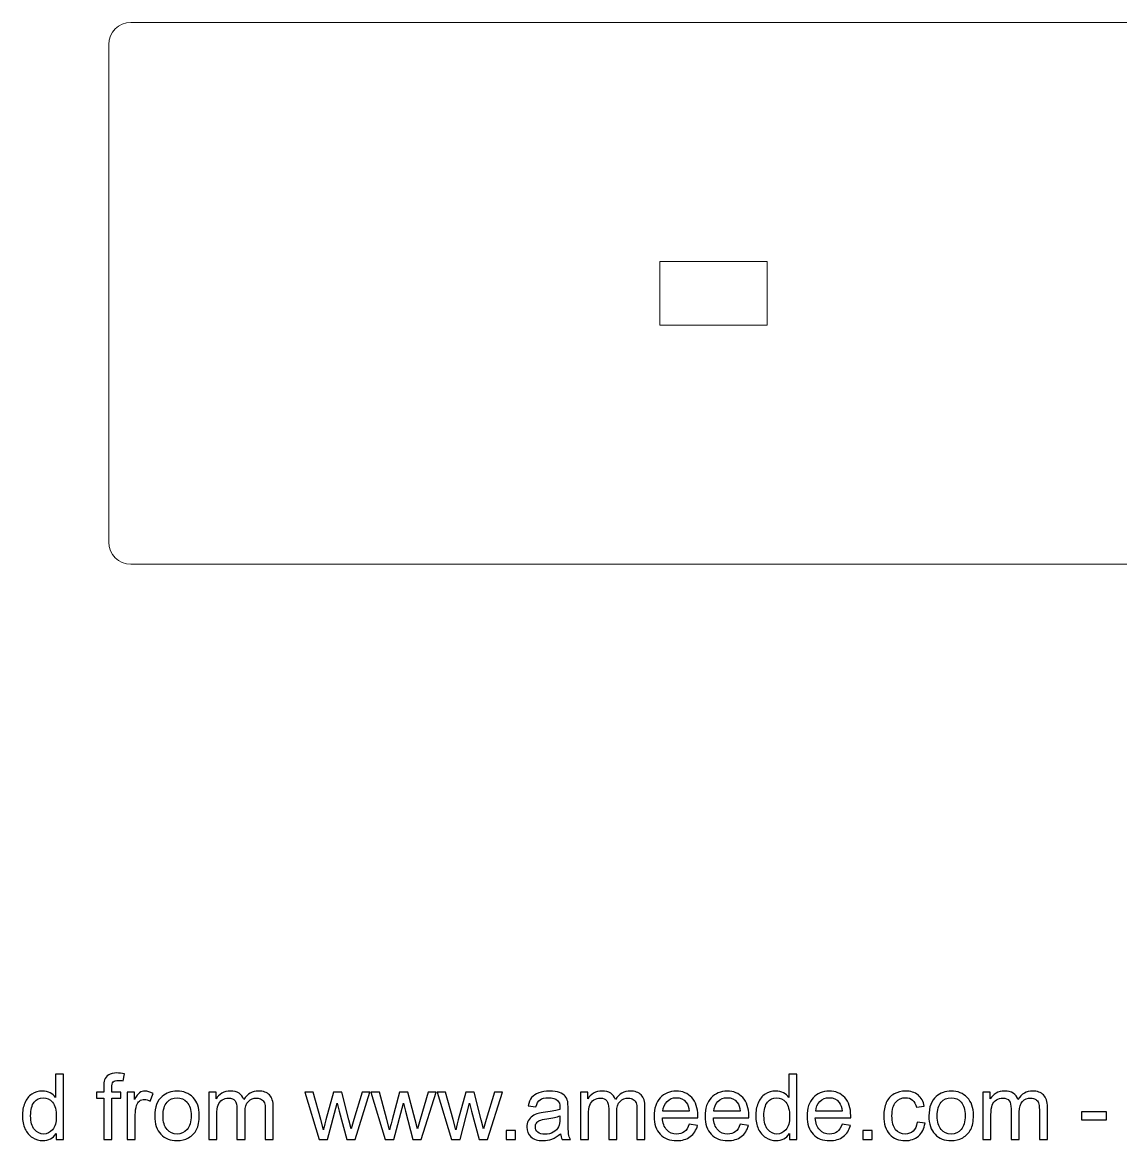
# Model space of a CAD drawing. Header units: millimetres. Extents: x -214 to 203, y -182 to 37.
# Drawn here: x -6.1 to 95.4, y -181.5 to -78.1 of the extents above; entities that cross this region are included whole.
import ezdxf

# ---------------------------------------------------------------- set-up
doc = ezdxf.new("R2010")
doc.units = ezdxf.units.MM
doc.header["$MEASUREMENT"] = 0
doc.layers.add('Layer 1', color=7, linetype='Continuous')

msp = doc.modelspace()

# ---------------------------------------------------------------- linework, layer by layer
at = {"layer": 'Layer 1', "lineweight": 9}
for points, knots in [([(3.974, -78.1451), (3.974, -78.1451), (199.9742, -78.1451), (199.9742, -78.1451), (199.9742, -78.1451), (201.1018, -78.1451), (202.0241, -79.0675), (202.0241, -80.1951), (202.0241, -80.1951), (202.0241, -80.1951), (202.0241, -126.1952), (202.0241, -126.1952), (202.0241, -126.1952), (202.0241, -127.3228), (201.1019, -128.2453), (199.9742, -128.2453), (199.9742, -128.2453), (199.9742, -128.2453), (3.974, -128.2453), (3.974, -128.2453), (3.974, -128.2453), (2.8463, -128.2453), (1.9241, -127.3228), (1.9241, -126.1952), (1.9241, -126.1952), (1.9241, -126.1952), (1.9241, -80.1951), (1.9241, -80.1951), (1.9241, -80.1951), (1.9241, -79.0675), (2.8464, -78.1451), (3.974, -78.1451)], [0, 0, 0, 0, 0.11111111, 0.11111111, 0.11111111, 0.11111111, 0.22222222, 0.22222222, 0.22222222, 0.22222222, 0.33333333, 0.33333333, 0.33333333, 0.33333333, 0.44444444, 0.44444444, 0.44444444, 0.44444444, 0.55555556, 0.55555556, 0.55555556, 0.55555556, 0.66666667, 0.66666667, 0.66666667, 0.66666667, 0.77777778, 0.77777778, 0.77777778, 0.77777778, 1, 1, 1, 1]), ([(52.8461, -100.2452), (52.8461, -100.2452), (52.8461, -106.1452), (52.8461, -106.1452), (52.8461, -106.1452), (52.8461, -106.1452), (62.7461, -106.1452), (62.7461, -106.1452), (62.7461, -106.1452), (62.7461, -106.1452), (62.7461, -100.2452), (62.7461, -100.2452), (62.7461, -100.2452), (62.7461, -100.2452), (52.8461, -100.2452), (52.8461, -100.2452)], [0, 0, 0, 0, 0.2, 0.2, 0.2, 0.2, 0.4, 0.4, 0.4, 0.4, 0.6, 0.6, 0.6, 0.6, 1, 1, 1, 1])]:
    msp.add_open_spline(points, degree=3, knots=knots, dxfattribs=at)
at = {"layer": 'Layer 1', "color": 250}
for points, knots in [([(-2.9381, -181.4374), (-2.9381, -181.4374), (-2.9381, -180.88), (-2.9381, -180.88), (-2.9381, -180.88), (-3.216, -181.3132), (-3.6253, -181.5305), (-4.1657, -181.5305), (-4.1657, -181.5305), (-4.5157, -181.5305), (-4.8374, -181.4346), (-5.1295, -181.2413), (-5.1295, -181.2413), (-5.423, -181.0493), (-5.6502, -180.7798), (-5.8125, -180.4355), (-5.8125, -180.4355), (-5.9734, -180.0898), (-6.0538, -179.6933), (-6.0538, -179.2445), (-6.0538, -179.2445), (-6.0538, -178.8071), (-5.9804, -178.4106), (-5.8351, -178.0535), (-5.8351, -178.0535), (-5.6883, -177.6979), (-5.4696, -177.4242), (-5.1775, -177.2351), (-5.1775, -177.2351), (-4.8868, -177.0446), (-4.5594, -176.95), (-4.1996, -176.95), (-4.1996, -176.95), (-3.9343, -176.95), (-3.6986, -177.0065), (-3.4926, -177.118), (-3.4926, -177.118), (-3.2866, -177.2295), (-3.1187, -177.3762), (-2.9889, -177.5554), (-2.9889, -177.5554), (-2.9889, -177.5554), (-2.9889, -175.3752), (-2.9889, -175.3752), (-2.9889, -175.3752), (-2.9889, -175.3752), (-2.2438, -175.3752), (-2.2438, -175.3752), (-2.2438, -175.3752), (-2.2438, -175.3752), (-2.2438, -181.4374), (-2.2438, -181.4374), (-2.2438, -181.4374), (-2.2438, -181.4374), (-2.9381, -181.4374), (-2.9381, -181.4374)], [0, 0, 0, 0, 0.06666667, 0.06666667, 0.06666667, 0.06666667, 0.13333333, 0.13333333, 0.13333333, 0.13333333, 0.2, 0.2, 0.2, 0.2, 0.26666667, 0.26666667, 0.26666667, 0.26666667, 0.33333333, 0.33333333, 0.33333333, 0.33333333, 0.4, 0.4, 0.4, 0.4, 0.46666667, 0.46666667, 0.46666667, 0.46666667, 0.53333333, 0.53333333, 0.53333333, 0.53333333, 0.6, 0.6, 0.6, 0.6, 0.66666667, 0.66666667, 0.66666667, 0.66666667, 0.73333333, 0.73333333, 0.73333333, 0.73333333, 0.8, 0.8, 0.8, 0.8, 0.86666667, 0.86666667, 0.86666667, 0.86666667, 1, 1, 1, 1]), ([(1.4646, -181.4374), (1.4646, -181.4374), (1.4646, -177.6189), (1.4646, -177.6189), (1.4646, -177.6189), (1.4646, -177.6189), (0.8042, -177.6189), (0.8042, -177.6189), (0.8042, -177.6189), (0.8042, -177.6189), (0.8042, -177.0432), (0.8042, -177.0432), (0.8042, -177.0432), (0.8042, -177.0432), (1.4646, -177.0432), (1.4646, -177.0432), (1.4646, -177.0432), (1.4646, -177.0432), (1.4646, -176.5775), (1.4646, -176.5775), (1.4646, -176.5775), (1.4646, -176.2826), (1.49, -176.0639), (1.5422, -175.9213), (1.5422, -175.9213), (1.6142, -175.7294), (1.7384, -175.5728), (1.919, -175.4529), (1.919, -175.4529), (2.0982, -175.3329), (2.3508, -175.2736), (2.6753, -175.2736), (2.6753, -175.2736), (2.8856, -175.2736), (3.117, -175.299), (3.371, -175.3484), (3.371, -175.3484), (3.371, -175.3484), (3.2595, -176.0004), (3.2595, -176.0004), (3.2595, -176.0004), (3.1043, -175.9736), (2.959, -175.9594), (2.8207, -175.9594), (2.8207, -175.9594), (2.5949, -175.9594), (2.4355, -176.0074), (2.3409, -176.1034), (2.3409, -176.1034), (2.2478, -176.1993), (2.2012, -176.3785), (2.2012, -176.641), (2.2012, -176.641), (2.2012, -176.641), (2.2012, -177.0432), (2.2012, -177.0432), (2.2012, -177.0432), (2.2012, -177.0432), (3.0563, -177.0432), (3.0563, -177.0432), (3.0563, -177.0432), (3.0563, -177.0432), (3.0563, -177.6189), (3.0563, -177.6189), (3.0563, -177.6189), (3.0563, -177.6189), (2.2097, -177.6189), (2.2097, -177.6189), (2.2097, -177.6189), (2.2097, -177.6189), (2.2097, -181.4374), (2.2097, -181.4374), (2.2097, -181.4374), (2.2097, -181.4374), (1.4646, -181.4374), (1.4646, -181.4374)], [0, 0, 0, 0, 0.05, 0.05, 0.05, 0.05, 0.1, 0.1, 0.1, 0.1, 0.15, 0.15, 0.15, 0.15, 0.2, 0.2, 0.2, 0.2, 0.25, 0.25, 0.25, 0.25, 0.3, 0.3, 0.3, 0.3, 0.35, 0.35, 0.35, 0.35, 0.4, 0.4, 0.4, 0.4, 0.45, 0.45, 0.45, 0.45, 0.5, 0.5, 0.5, 0.5, 0.55, 0.55, 0.55, 0.55, 0.6, 0.6, 0.6, 0.6, 0.65, 0.65, 0.65, 0.65, 0.7, 0.7, 0.7, 0.7, 0.75, 0.75, 0.75, 0.75, 0.8, 0.8, 0.8, 0.8, 0.85, 0.85, 0.85, 0.85, 0.9, 0.9, 0.9, 0.9, 1, 1, 1, 1]), ([(64.8167, -181.4374), (64.8167, -181.4374), (64.8167, -180.88), (64.8167, -180.88), (64.8167, -180.88), (64.5388, -181.3132), (64.1295, -181.5305), (63.5891, -181.5305), (63.5891, -181.5305), (63.2391, -181.5305), (62.9174, -181.4346), (62.6253, -181.2413), (62.6253, -181.2413), (62.3318, -181.0493), (62.1046, -180.7798), (61.9423, -180.4355), (61.9423, -180.4355), (61.7814, -180.0898), (61.701, -179.6933), (61.701, -179.2445), (61.701, -179.2445), (61.701, -178.8071), (61.7744, -178.4106), (61.9197, -178.0535), (61.9197, -178.0535), (62.0665, -177.6979), (62.2852, -177.4242), (62.5773, -177.2351), (62.5773, -177.2351), (62.868, -177.0446), (63.1954, -176.95), (63.5552, -176.95), (63.5552, -176.95), (63.8205, -176.95), (64.0562, -177.0065), (64.2622, -177.118), (64.2622, -177.118), (64.4682, -177.2295), (64.6361, -177.3762), (64.7659, -177.5554), (64.7659, -177.5554), (64.7659, -177.5554), (64.7659, -175.3752), (64.7659, -175.3752), (64.7659, -175.3752), (64.7659, -175.3752), (65.511, -175.3752), (65.511, -175.3752), (65.511, -175.3752), (65.511, -175.3752), (65.511, -181.4374), (65.511, -181.4374), (65.511, -181.4374), (65.511, -181.4374), (64.8167, -181.4374), (64.8167, -181.4374)], [0, 0, 0, 0, 0.06666667, 0.06666667, 0.06666667, 0.06666667, 0.13333333, 0.13333333, 0.13333333, 0.13333333, 0.2, 0.2, 0.2, 0.2, 0.26666667, 0.26666667, 0.26666667, 0.26666667, 0.33333333, 0.33333333, 0.33333333, 0.33333333, 0.4, 0.4, 0.4, 0.4, 0.46666667, 0.46666667, 0.46666667, 0.46666667, 0.53333333, 0.53333333, 0.53333333, 0.53333333, 0.6, 0.6, 0.6, 0.6, 0.66666667, 0.66666667, 0.66666667, 0.66666667, 0.73333333, 0.73333333, 0.73333333, 0.73333333, 0.8, 0.8, 0.8, 0.8, 0.86666667, 0.86666667, 0.86666667, 0.86666667, 1, 1, 1, 1]), ([(-5.2918, -179.2459), (-5.2918, -179.8076), (-5.1733, -180.2267), (-4.9348, -180.5047), (-4.9348, -180.5047), (-4.6977, -180.7826), (-4.4169, -180.9209), (-4.0938, -180.9209), (-4.0938, -180.9209), (-3.7678, -180.9209), (-3.4912, -180.7883), (-3.2626, -180.523), (-3.2626, -180.523), (-3.0354, -180.2577), (-2.9211, -179.8527), (-2.9211, -179.308), (-2.9211, -179.308), (-2.9211, -178.7097), (-3.0368, -178.2694), (-3.2697, -177.9886), (-3.2697, -177.9886), (-3.5011, -177.7078), (-3.7875, -177.5681), (-4.1276, -177.5681), (-4.1276, -177.5681), (-4.4592, -177.5681), (-4.7358, -177.7022), (-4.9588, -177.9717), (-4.9588, -177.9717), (-5.1803, -178.2412), (-5.2918, -178.666), (-5.2918, -179.2459)], [0, 0, 0, 0, 0.11111111, 0.11111111, 0.11111111, 0.11111111, 0.22222222, 0.22222222, 0.22222222, 0.22222222, 0.33333333, 0.33333333, 0.33333333, 0.33333333, 0.44444444, 0.44444444, 0.44444444, 0.44444444, 0.55555556, 0.55555556, 0.55555556, 0.55555556, 0.66666667, 0.66666667, 0.66666667, 0.66666667, 0.77777778, 0.77777778, 0.77777778, 0.77777778, 1, 1, 1, 1]), ([(3.6306, -181.4374), (3.6306, -181.4374), (3.6306, -177.0432), (3.6306, -177.0432), (3.6306, -177.0432), (3.6306, -177.0432), (4.2995, -177.0432), (4.2995, -177.0432), (4.2995, -177.0432), (4.2995, -177.0432), (4.2995, -177.7163), (4.2995, -177.7163), (4.2995, -177.7163), (4.4702, -177.4044), (4.6283, -177.1984), (4.7736, -177.0996), (4.7736, -177.0996), (4.919, -176.9994), (5.0784, -176.95), (5.252, -176.95), (5.252, -176.95), (5.5032, -176.95), (5.7586, -177.0291), (6.0182, -177.1857), (6.0182, -177.1857), (6.0182, -177.1857), (5.753, -177.8729), (5.753, -177.8729), (5.753, -177.8729), (5.5723, -177.7713), (5.3917, -177.7205), (5.2111, -177.7205), (5.2111, -177.7205), (5.0488, -177.7205), (4.9035, -177.7699), (4.7751, -177.8673), (4.7751, -177.8673), (4.6466, -177.9646), (4.5549, -178.1001), (4.4999, -178.2737), (4.4999, -178.2737), (4.4166, -178.5376), (4.3757, -178.8268), (4.3757, -179.1415), (4.3757, -179.1415), (4.3757, -179.1415), (4.3757, -181.4374), (4.3757, -181.4374), (4.3757, -181.4374), (4.3757, -181.4374), (3.6306, -181.4374), (3.6306, -181.4374)], [0, 0, 0, 0, 0.07142857, 0.07142857, 0.07142857, 0.07142857, 0.14285714, 0.14285714, 0.14285714, 0.14285714, 0.21428571, 0.21428571, 0.21428571, 0.21428571, 0.28571429, 0.28571429, 0.28571429, 0.28571429, 0.35714286, 0.35714286, 0.35714286, 0.35714286, 0.42857143, 0.42857143, 0.42857143, 0.42857143, 0.5, 0.5, 0.5, 0.5, 0.57142857, 0.57142857, 0.57142857, 0.57142857, 0.64285714, 0.64285714, 0.64285714, 0.64285714, 0.71428571, 0.71428571, 0.71428571, 0.71428571, 0.78571429, 0.78571429, 0.78571429, 0.78571429, 0.85714286, 0.85714286, 0.85714286, 0.85714286, 1, 1, 1, 1]), ([(6.1791, -179.2403), (6.1791, -178.4289), (6.4049, -177.8278), (6.8578, -177.4369), (6.8578, -177.4369), (7.2346, -177.1123), (7.6961, -176.95), (8.2393, -176.95), (8.2393, -176.95), (8.8419, -176.95), (9.3358, -177.1476), (9.7196, -177.5427), (9.7196, -177.5427), (10.102, -177.9364), (10.2939, -178.4825), (10.2939, -179.1782), (10.2939, -179.1782), (10.2939, -179.7426), (10.2093, -180.1857), (10.0399, -180.5089), (10.0399, -180.5089), (9.8706, -180.832), (9.6236, -181.0832), (9.2991, -181.2624), (9.2991, -181.2624), (8.9759, -181.4416), (8.6217, -181.5305), (8.2393, -181.5305), (8.2393, -181.5305), (7.6241, -181.5305), (7.1274, -181.3344), (6.7478, -180.9407), (6.7478, -180.9407), (6.3682, -180.547), (6.1791, -179.9797), (6.1791, -179.2403)], [0, 0, 0, 0, 0.1, 0.1, 0.1, 0.1, 0.2, 0.2, 0.2, 0.2, 0.3, 0.3, 0.3, 0.3, 0.4, 0.4, 0.4, 0.4, 0.5, 0.5, 0.5, 0.5, 0.6, 0.6, 0.6, 0.6, 0.7, 0.7, 0.7, 0.7, 0.8, 0.8, 0.8, 0.8, 1, 1, 1, 1]), ([(6.9411, -179.2417), (6.9411, -179.8033), (7.0639, -180.2238), (7.3094, -180.5018), (7.3094, -180.5018), (7.5564, -180.7812), (7.8654, -180.9209), (8.2393, -180.9209), (8.2393, -180.9209), (8.609, -180.9209), (8.9167, -180.7812), (9.1636, -180.5004), (9.1636, -180.5004), (9.4091, -180.2196), (9.5319, -179.792), (9.5319, -179.2177), (9.5319, -179.2177), (9.5319, -178.6758), (9.4077, -178.2652), (9.1608, -177.9872), (9.1608, -177.9872), (8.9138, -177.7078), (8.6062, -177.5681), (8.2393, -177.5681), (8.2393, -177.5681), (7.8654, -177.5681), (7.5564, -177.7064), (7.3094, -177.9844), (7.3094, -177.9844), (7.0639, -178.2624), (6.9411, -178.6815), (6.9411, -179.2417)], [0, 0, 0, 0, 0.11111111, 0.11111111, 0.11111111, 0.11111111, 0.22222222, 0.22222222, 0.22222222, 0.22222222, 0.33333333, 0.33333333, 0.33333333, 0.33333333, 0.44444444, 0.44444444, 0.44444444, 0.44444444, 0.55555556, 0.55555556, 0.55555556, 0.55555556, 0.66666667, 0.66666667, 0.66666667, 0.66666667, 0.77777778, 0.77777778, 0.77777778, 0.77777778, 1, 1, 1, 1]), ([(11.1674, -181.4374), (11.1674, -181.4374), (11.1674, -177.0432), (11.1674, -177.0432), (11.1674, -177.0432), (11.1674, -177.0432), (11.8363, -177.0432), (11.8363, -177.0432), (11.8363, -177.0432), (11.8363, -177.0432), (11.8363, -177.6641), (11.8363, -177.6641), (11.8363, -177.6641), (11.9731, -177.4496), (12.1566, -177.276), (12.3852, -177.1462), (12.3852, -177.1462), (12.6138, -177.015), (12.8734, -176.95), (13.1655, -176.95), (13.1655, -176.95), (13.4901, -176.95), (13.7568, -177.0178), (13.9642, -177.1518), (13.9642, -177.1518), (14.1717, -177.2873), (14.3184, -177.475), (14.4031, -177.7177), (14.4031, -177.7177), (14.753, -177.2055), (15.206, -176.95), (15.7648, -176.95), (15.7648, -176.95), (16.2023, -176.95), (16.5395, -177.07), (16.7738, -177.3113), (16.7738, -177.3113), (17.0094, -177.5526), (17.128, -177.9237), (17.128, -178.4247), (17.128, -178.4247), (17.128, -178.4247), (17.128, -181.4374), (17.128, -181.4374), (17.128, -181.4374), (17.128, -181.4374), (16.3829, -181.4374), (16.3829, -181.4374), (16.3829, -181.4374), (16.3829, -181.4374), (16.3829, -178.6716), (16.3829, -178.6716), (16.3829, -178.6716), (16.3829, -178.3753), (16.3575, -178.1608), (16.3095, -178.0296), (16.3095, -178.0296), (16.2615, -177.8983), (16.174, -177.7939), (16.0456, -177.7135), (16.0456, -177.7135), (15.9186, -177.633), (15.7691, -177.5935), (15.5983, -177.5935), (15.5983, -177.5935), (15.2879, -177.5935), (15.031, -177.6965), (14.8264, -177.9011), (14.8264, -177.9011), (14.6218, -178.1072), (14.5202, -178.436), (14.5202, -178.8875), (14.5202, -178.8875), (14.5202, -178.8875), (14.5202, -181.4374), (14.5202, -181.4374), (14.5202, -181.4374), (14.5202, -181.4374), (13.7751, -181.4374), (13.7751, -181.4374), (13.7751, -181.4374), (13.7751, -181.4374), (13.7751, -178.5855), (13.7751, -178.5855), (13.7751, -178.5855), (13.7751, -178.2553), (13.7145, -178.007), (13.5931, -177.8419), (13.5931, -177.8419), (13.4718, -177.6768), (13.2728, -177.5935), (12.9976, -177.5935), (12.9976, -177.5935), (12.7888, -177.5935), (12.5955, -177.6486), (12.4177, -177.7586), (12.4177, -177.7586), (12.2399, -177.8687), (12.1114, -178.0296), (12.031, -178.2426), (12.031, -178.2426), (11.952, -178.4543), (11.9125, -178.7605), (11.9125, -179.1599), (11.9125, -179.1599), (11.9125, -179.1599), (11.9125, -181.4374), (11.9125, -181.4374), (11.9125, -181.4374), (11.9125, -181.4374), (11.1674, -181.4374), (11.1674, -181.4374)], [0, 0, 0, 0, 0.03448276, 0.03448276, 0.03448276, 0.03448276, 0.06896552, 0.06896552, 0.06896552, 0.06896552, 0.10344828, 0.10344828, 0.10344828, 0.10344828, 0.13793103, 0.13793103, 0.13793103, 0.13793103, 0.17241379, 0.17241379, 0.17241379, 0.17241379, 0.20689655, 0.20689655, 0.20689655, 0.20689655, 0.24137931, 0.24137931, 0.24137931, 0.24137931, 0.27586207, 0.27586207, 0.27586207, 0.27586207, 0.31034483, 0.31034483, 0.31034483, 0.31034483, 0.34482759, 0.34482759, 0.34482759, 0.34482759, 0.37931034, 0.37931034, 0.37931034, 0.37931034, 0.4137931, 0.4137931, 0.4137931, 0.4137931, 0.44827586, 0.44827586, 0.44827586, 0.44827586, 0.48275862, 0.48275862, 0.48275862, 0.48275862, 0.51724138, 0.51724138, 0.51724138, 0.51724138, 0.55172414, 0.55172414, 0.55172414, 0.55172414, 0.5862069, 0.5862069, 0.5862069, 0.5862069, 0.62068966, 0.62068966, 0.62068966, 0.62068966, 0.65517241, 0.65517241, 0.65517241, 0.65517241, 0.68965517, 0.68965517, 0.68965517, 0.68965517, 0.72413793, 0.72413793, 0.72413793, 0.72413793, 0.75862069, 0.75862069, 0.75862069, 0.75862069, 0.79310345, 0.79310345, 0.79310345, 0.79310345, 0.82758621, 0.82758621, 0.82758621, 0.82758621, 0.86206897, 0.86206897, 0.86206897, 0.86206897, 0.89655172, 0.89655172, 0.89655172, 0.89655172, 0.93103448, 0.93103448, 0.93103448, 0.93103448, 1, 1, 1, 1]), ([(21.3627, -181.4374), (21.3627, -181.4374), (20.0349, -177.0432), (20.0349, -177.0432), (20.0349, -177.0432), (20.0349, -177.0432), (20.8138, -177.0432), (20.8138, -177.0432), (20.8138, -177.0432), (20.8138, -177.0432), (21.5151, -179.579), (21.5151, -179.579), (21.5151, -179.579), (21.5151, -179.579), (21.7635, -180.523), (21.7635, -180.523), (21.7635, -180.523), (21.7734, -180.4764), (21.8496, -180.1745), (21.9907, -179.6171), (21.9907, -179.6171), (21.9907, -179.6171), (22.6864, -177.0432), (22.6864, -177.0432), (22.6864, -177.0432), (22.6864, -177.0432), (23.4498, -177.0432), (23.4498, -177.0432), (23.4498, -177.0432), (23.4498, -177.0432), (24.1116, -179.5945), (24.1116, -179.5945), (24.1116, -179.5945), (24.1116, -179.5945), (24.3275, -180.4313), (24.3275, -180.4313), (24.3275, -180.4313), (24.3275, -180.4313), (24.5801, -179.5832), (24.5801, -179.5832), (24.5801, -179.5832), (24.5801, -179.5832), (25.3393, -177.0432), (25.3393, -177.0432), (25.3393, -177.0432), (25.3393, -177.0432), (26.0632, -177.0432), (26.0632, -177.0432), (26.0632, -177.0432), (26.0632, -177.0432), (24.6845, -181.4374), (24.6845, -181.4374), (24.6845, -181.4374), (24.6845, -181.4374), (23.914, -181.4374), (23.914, -181.4374), (23.914, -181.4374), (23.914, -181.4374), (23.2169, -178.8085), (23.2169, -178.8085), (23.2169, -178.8085), (23.2169, -178.8085), (23.0405, -178.0564), (23.0405, -178.0564), (23.0405, -178.0564), (23.0405, -178.0564), (22.1515, -181.4374), (22.1515, -181.4374), (22.1515, -181.4374), (22.1515, -181.4374), (21.3627, -181.4374), (21.3627, -181.4374)], [0, 0, 0, 0, 0.05263158, 0.05263158, 0.05263158, 0.05263158, 0.10526316, 0.10526316, 0.10526316, 0.10526316, 0.15789474, 0.15789474, 0.15789474, 0.15789474, 0.21052632, 0.21052632, 0.21052632, 0.21052632, 0.26315789, 0.26315789, 0.26315789, 0.26315789, 0.31578947, 0.31578947, 0.31578947, 0.31578947, 0.36842105, 0.36842105, 0.36842105, 0.36842105, 0.42105263, 0.42105263, 0.42105263, 0.42105263, 0.47368421, 0.47368421, 0.47368421, 0.47368421, 0.52631579, 0.52631579, 0.52631579, 0.52631579, 0.57894737, 0.57894737, 0.57894737, 0.57894737, 0.63157895, 0.63157895, 0.63157895, 0.63157895, 0.68421053, 0.68421053, 0.68421053, 0.68421053, 0.73684211, 0.73684211, 0.73684211, 0.73684211, 0.78947368, 0.78947368, 0.78947368, 0.78947368, 0.84210526, 0.84210526, 0.84210526, 0.84210526, 0.89473684, 0.89473684, 0.89473684, 0.89473684, 1, 1, 1, 1]), ([(27.4771, -181.4374), (27.4771, -181.4374), (26.1493, -177.0432), (26.1493, -177.0432), (26.1493, -177.0432), (26.1493, -177.0432), (26.9282, -177.0432), (26.9282, -177.0432), (26.9282, -177.0432), (26.9282, -177.0432), (27.6295, -179.579), (27.6295, -179.579), (27.6295, -179.579), (27.6295, -179.579), (27.8779, -180.523), (27.8779, -180.523), (27.8779, -180.523), (27.8878, -180.4764), (27.964, -180.1745), (28.1051, -179.6171), (28.1051, -179.6171), (28.1051, -179.6171), (28.8008, -177.0432), (28.8008, -177.0432), (28.8008, -177.0432), (28.8008, -177.0432), (29.5642, -177.0432), (29.5642, -177.0432), (29.5642, -177.0432), (29.5642, -177.0432), (30.226, -179.5945), (30.226, -179.5945), (30.226, -179.5945), (30.226, -179.5945), (30.4419, -180.4313), (30.4419, -180.4313), (30.4419, -180.4313), (30.4419, -180.4313), (30.6945, -179.5832), (30.6945, -179.5832), (30.6945, -179.5832), (30.6945, -179.5832), (31.4537, -177.0432), (31.4537, -177.0432), (31.4537, -177.0432), (31.4537, -177.0432), (32.1776, -177.0432), (32.1776, -177.0432), (32.1776, -177.0432), (32.1776, -177.0432), (30.7989, -181.4374), (30.7989, -181.4374), (30.7989, -181.4374), (30.7989, -181.4374), (30.0284, -181.4374), (30.0284, -181.4374), (30.0284, -181.4374), (30.0284, -181.4374), (29.3313, -178.8085), (29.3313, -178.8085), (29.3313, -178.8085), (29.3313, -178.8085), (29.1549, -178.0564), (29.1549, -178.0564), (29.1549, -178.0564), (29.1549, -178.0564), (28.2659, -181.4374), (28.2659, -181.4374), (28.2659, -181.4374), (28.2659, -181.4374), (27.4771, -181.4374), (27.4771, -181.4374)], [0, 0, 0, 0, 0.05263158, 0.05263158, 0.05263158, 0.05263158, 0.10526316, 0.10526316, 0.10526316, 0.10526316, 0.15789474, 0.15789474, 0.15789474, 0.15789474, 0.21052632, 0.21052632, 0.21052632, 0.21052632, 0.26315789, 0.26315789, 0.26315789, 0.26315789, 0.31578947, 0.31578947, 0.31578947, 0.31578947, 0.36842105, 0.36842105, 0.36842105, 0.36842105, 0.42105263, 0.42105263, 0.42105263, 0.42105263, 0.47368421, 0.47368421, 0.47368421, 0.47368421, 0.52631579, 0.52631579, 0.52631579, 0.52631579, 0.57894737, 0.57894737, 0.57894737, 0.57894737, 0.63157895, 0.63157895, 0.63157895, 0.63157895, 0.68421053, 0.68421053, 0.68421053, 0.68421053, 0.73684211, 0.73684211, 0.73684211, 0.73684211, 0.78947368, 0.78947368, 0.78947368, 0.78947368, 0.84210526, 0.84210526, 0.84210526, 0.84210526, 0.89473684, 0.89473684, 0.89473684, 0.89473684, 1, 1, 1, 1]), ([(33.5915, -181.4374), (33.5915, -181.4374), (32.2637, -177.0432), (32.2637, -177.0432), (32.2637, -177.0432), (32.2637, -177.0432), (33.0426, -177.0432), (33.0426, -177.0432), (33.0426, -177.0432), (33.0426, -177.0432), (33.7439, -179.579), (33.7439, -179.579), (33.7439, -179.579), (33.7439, -179.579), (33.9923, -180.523), (33.9923, -180.523), (33.9923, -180.523), (34.0022, -180.4764), (34.0784, -180.1745), (34.2195, -179.6171), (34.2195, -179.6171), (34.2195, -179.6171), (34.9152, -177.0432), (34.9152, -177.0432), (34.9152, -177.0432), (34.9152, -177.0432), (35.6786, -177.0432), (35.6786, -177.0432), (35.6786, -177.0432), (35.6786, -177.0432), (36.3404, -179.5945), (36.3404, -179.5945), (36.3404, -179.5945), (36.3404, -179.5945), (36.5563, -180.4313), (36.5563, -180.4313), (36.5563, -180.4313), (36.5563, -180.4313), (36.8089, -179.5832), (36.8089, -179.5832), (36.8089, -179.5832), (36.8089, -179.5832), (37.5681, -177.0432), (37.5681, -177.0432), (37.5681, -177.0432), (37.5681, -177.0432), (38.292, -177.0432), (38.292, -177.0432), (38.292, -177.0432), (38.292, -177.0432), (36.9133, -181.4374), (36.9133, -181.4374), (36.9133, -181.4374), (36.9133, -181.4374), (36.1428, -181.4374), (36.1428, -181.4374), (36.1428, -181.4374), (36.1428, -181.4374), (35.4457, -178.8085), (35.4457, -178.8085), (35.4457, -178.8085), (35.4457, -178.8085), (35.2693, -178.0564), (35.2693, -178.0564), (35.2693, -178.0564), (35.2693, -178.0564), (34.3803, -181.4374), (34.3803, -181.4374), (34.3803, -181.4374), (34.3803, -181.4374), (33.5915, -181.4374), (33.5915, -181.4374)], [0, 0, 0, 0, 0.05263158, 0.05263158, 0.05263158, 0.05263158, 0.10526316, 0.10526316, 0.10526316, 0.10526316, 0.15789474, 0.15789474, 0.15789474, 0.15789474, 0.21052632, 0.21052632, 0.21052632, 0.21052632, 0.26315789, 0.26315789, 0.26315789, 0.26315789, 0.31578947, 0.31578947, 0.31578947, 0.31578947, 0.36842105, 0.36842105, 0.36842105, 0.36842105, 0.42105263, 0.42105263, 0.42105263, 0.42105263, 0.47368421, 0.47368421, 0.47368421, 0.47368421, 0.52631579, 0.52631579, 0.52631579, 0.52631579, 0.57894737, 0.57894737, 0.57894737, 0.57894737, 0.63157895, 0.63157895, 0.63157895, 0.63157895, 0.68421053, 0.68421053, 0.68421053, 0.68421053, 0.73684211, 0.73684211, 0.73684211, 0.73684211, 0.78947368, 0.78947368, 0.78947368, 0.78947368, 0.84210526, 0.84210526, 0.84210526, 0.84210526, 0.89473684, 0.89473684, 0.89473684, 0.89473684, 1, 1, 1, 1]), ([(43.6711, -180.8871), (43.3945, -181.1227), (43.1278, -181.2878), (42.8724, -181.3852), (42.8724, -181.3852), (42.617, -181.4826), (42.3433, -181.5305), (42.0497, -181.5305), (42.0497, -181.5305), (41.5671, -181.5305), (41.196, -181.4134), (40.9364, -181.1778), (40.9364, -181.1778), (40.6767, -180.9435), (40.5469, -180.6429), (40.5469, -180.2775), (40.5469, -180.2775), (40.5469, -180.063), (40.5963, -179.8668), (40.6937, -179.689), (40.6937, -179.689), (40.7924, -179.5112), (40.9208, -179.3701), (41.0789, -179.2629), (41.0789, -179.2629), (41.2383, -179.1556), (41.4161, -179.0738), (41.6151, -179.0187), (41.6151, -179.0187), (41.7619, -178.9806), (41.9834, -178.944), (42.2783, -178.9073), (42.2783, -178.9073), (42.8795, -178.8367), (43.324, -178.7506), (43.6076, -178.6519), (43.6076, -178.6519), (43.6104, -178.5503), (43.6118, -178.4853), (43.6118, -178.4585), (43.6118, -178.4585), (43.6118, -178.1566), (43.5413, -177.9435), (43.4002, -177.8193), (43.4002, -177.8193), (43.2097, -177.6514), (42.926, -177.5681), (42.5507, -177.5681), (42.5507, -177.5681), (42.1993, -177.5681), (41.9397, -177.6302), (41.7732, -177.753), (41.7732, -177.753), (41.6052, -177.8757), (41.4825, -178.0931), (41.402, -178.4063), (41.402, -178.4063), (41.402, -178.4063), (40.6739, -178.3047), (40.6739, -178.3047), (40.6739, -178.3047), (40.7402, -177.9929), (40.8489, -177.7403), (41.0013, -177.5484), (41.0013, -177.5484), (41.1537, -177.3565), (41.3738, -177.2097), (41.6617, -177.1053), (41.6617, -177.1053), (41.9481, -177.0023), (42.2826, -176.95), (42.6608, -176.95), (42.6608, -176.95), (43.0361, -176.95), (43.3423, -176.9938), (43.578, -177.0827), (43.578, -177.0827), (43.8122, -177.1716), (43.9858, -177.2817), (44.0959, -177.4157), (44.0959, -177.4157), (44.2059, -177.5498), (44.2835, -177.7191), (44.3287, -177.9237), (44.3287, -177.9237), (44.3527, -178.0507), (44.3654, -178.2793), (44.3654, -178.6081), (44.3654, -178.6081), (44.3654, -178.6081), (44.3654, -179.5959), (44.3654, -179.5959), (44.3654, -179.5959), (44.3654, -180.2859), (44.3809, -180.722), (44.4119, -180.9068), (44.4119, -180.9068), (44.4416, -181.0917), (44.5037, -181.2681), (44.594, -181.4374), (44.594, -181.4374), (44.594, -181.4374), (43.815, -181.4374), (43.815, -181.4374), (43.815, -181.4374), (43.7403, -181.2808), (43.6923, -181.0973), (43.6711, -180.8871)], [0, 0, 0, 0, 0.03571429, 0.03571429, 0.03571429, 0.03571429, 0.07142857, 0.07142857, 0.07142857, 0.07142857, 0.10714286, 0.10714286, 0.10714286, 0.10714286, 0.14285714, 0.14285714, 0.14285714, 0.14285714, 0.17857143, 0.17857143, 0.17857143, 0.17857143, 0.21428571, 0.21428571, 0.21428571, 0.21428571, 0.25, 0.25, 0.25, 0.25, 0.28571429, 0.28571429, 0.28571429, 0.28571429, 0.32142857, 0.32142857, 0.32142857, 0.32142857, 0.35714286, 0.35714286, 0.35714286, 0.35714286, 0.39285714, 0.39285714, 0.39285714, 0.39285714, 0.42857143, 0.42857143, 0.42857143, 0.42857143, 0.46428571, 0.46428571, 0.46428571, 0.46428571, 0.5, 0.5, 0.5, 0.5, 0.53571429, 0.53571429, 0.53571429, 0.53571429, 0.57142857, 0.57142857, 0.57142857, 0.57142857, 0.60714286, 0.60714286, 0.60714286, 0.60714286, 0.64285714, 0.64285714, 0.64285714, 0.64285714, 0.67857143, 0.67857143, 0.67857143, 0.67857143, 0.71428571, 0.71428571, 0.71428571, 0.71428571, 0.75, 0.75, 0.75, 0.75, 0.78571429, 0.78571429, 0.78571429, 0.78571429, 0.82142857, 0.82142857, 0.82142857, 0.82142857, 0.85714286, 0.85714286, 0.85714286, 0.85714286, 0.89285714, 0.89285714, 0.89285714, 0.89285714, 0.92857143, 0.92857143, 0.92857143, 0.92857143, 1, 1, 1, 1]), ([(45.5098, -181.4374), (45.5098, -181.4374), (45.5098, -177.0432), (45.5098, -177.0432), (45.5098, -177.0432), (45.5098, -177.0432), (46.1787, -177.0432), (46.1787, -177.0432), (46.1787, -177.0432), (46.1787, -177.0432), (46.1787, -177.6641), (46.1787, -177.6641), (46.1787, -177.6641), (46.3155, -177.4496), (46.499, -177.276), (46.7276, -177.1462), (46.7276, -177.1462), (46.9562, -177.015), (47.2158, -176.95), (47.5079, -176.95), (47.5079, -176.95), (47.8325, -176.95), (48.0992, -177.0178), (48.3066, -177.1518), (48.3066, -177.1518), (48.5141, -177.2873), (48.6608, -177.475), (48.7455, -177.7177), (48.7455, -177.7177), (49.0954, -177.2055), (49.5484, -176.95), (50.1072, -176.95), (50.1072, -176.95), (50.5447, -176.95), (50.8819, -177.07), (51.1162, -177.3113), (51.1162, -177.3113), (51.3518, -177.5526), (51.4704, -177.9237), (51.4704, -178.4247), (51.4704, -178.4247), (51.4704, -178.4247), (51.4704, -181.4374), (51.4704, -181.4374), (51.4704, -181.4374), (51.4704, -181.4374), (50.7253, -181.4374), (50.7253, -181.4374), (50.7253, -181.4374), (50.7253, -181.4374), (50.7253, -178.6716), (50.7253, -178.6716), (50.7253, -178.6716), (50.7253, -178.3753), (50.6999, -178.1608), (50.6519, -178.0296), (50.6519, -178.0296), (50.6039, -177.8983), (50.5164, -177.7939), (50.388, -177.7135), (50.388, -177.7135), (50.261, -177.633), (50.1115, -177.5935), (49.9407, -177.5935), (49.9407, -177.5935), (49.6303, -177.5935), (49.3734, -177.6965), (49.1688, -177.9011), (49.1688, -177.9011), (48.9642, -178.1072), (48.8626, -178.436), (48.8626, -178.8875), (48.8626, -178.8875), (48.8626, -178.8875), (48.8626, -181.4374), (48.8626, -181.4374), (48.8626, -181.4374), (48.8626, -181.4374), (48.1175, -181.4374), (48.1175, -181.4374), (48.1175, -181.4374), (48.1175, -181.4374), (48.1175, -178.5855), (48.1175, -178.5855), (48.1175, -178.5855), (48.1175, -178.2553), (48.0569, -178.007), (47.9355, -177.8419), (47.9355, -177.8419), (47.8142, -177.6768), (47.6152, -177.5935), (47.34, -177.5935), (47.34, -177.5935), (47.1312, -177.5935), (46.9379, -177.6486), (46.7601, -177.7586), (46.7601, -177.7586), (46.5823, -177.8687), (46.4538, -178.0296), (46.3734, -178.2426), (46.3734, -178.2426), (46.2944, -178.4543), (46.2549, -178.7605), (46.2549, -179.1599), (46.2549, -179.1599), (46.2549, -179.1599), (46.2549, -181.4374), (46.2549, -181.4374), (46.2549, -181.4374), (46.2549, -181.4374), (45.5098, -181.4374), (45.5098, -181.4374)], [0, 0, 0, 0, 0.03448276, 0.03448276, 0.03448276, 0.03448276, 0.06896552, 0.06896552, 0.06896552, 0.06896552, 0.10344828, 0.10344828, 0.10344828, 0.10344828, 0.13793103, 0.13793103, 0.13793103, 0.13793103, 0.17241379, 0.17241379, 0.17241379, 0.17241379, 0.20689655, 0.20689655, 0.20689655, 0.20689655, 0.24137931, 0.24137931, 0.24137931, 0.24137931, 0.27586207, 0.27586207, 0.27586207, 0.27586207, 0.31034483, 0.31034483, 0.31034483, 0.31034483, 0.34482759, 0.34482759, 0.34482759, 0.34482759, 0.37931034, 0.37931034, 0.37931034, 0.37931034, 0.4137931, 0.4137931, 0.4137931, 0.4137931, 0.44827586, 0.44827586, 0.44827586, 0.44827586, 0.48275862, 0.48275862, 0.48275862, 0.48275862, 0.51724138, 0.51724138, 0.51724138, 0.51724138, 0.55172414, 0.55172414, 0.55172414, 0.55172414, 0.5862069, 0.5862069, 0.5862069, 0.5862069, 0.62068966, 0.62068966, 0.62068966, 0.62068966, 0.65517241, 0.65517241, 0.65517241, 0.65517241, 0.68965517, 0.68965517, 0.68965517, 0.68965517, 0.72413793, 0.72413793, 0.72413793, 0.72413793, 0.75862069, 0.75862069, 0.75862069, 0.75862069, 0.79310345, 0.79310345, 0.79310345, 0.79310345, 0.82758621, 0.82758621, 0.82758621, 0.82758621, 0.86206897, 0.86206897, 0.86206897, 0.86206897, 0.89655172, 0.89655172, 0.89655172, 0.89655172, 0.93103448, 0.93103448, 0.93103448, 0.93103448, 1, 1, 1, 1]), ([(55.5598, -180.015), (55.5598, -180.015), (56.3303, -180.1166), (56.3303, -180.1166), (56.3303, -180.1166), (56.2103, -180.5639), (55.986, -180.9125), (55.6586, -181.1594), (55.6586, -181.1594), (55.3312, -181.4064), (54.9135, -181.5305), (54.4041, -181.5305), (54.4041, -181.5305), (53.7635, -181.5305), (53.2555, -181.333), (52.8801, -180.9379), (52.8801, -180.9379), (52.5047, -180.5442), (52.3171, -179.9896), (52.3171, -179.277), (52.3171, -179.277), (52.3171, -178.5404), (52.5062, -177.9675), (52.8857, -177.5611), (52.8857, -177.5611), (53.2653, -177.1532), (53.7578, -176.95), (54.3632, -176.95), (54.3632, -176.95), (54.9488, -176.95), (55.4272, -177.149), (55.7983, -177.5484), (55.7983, -177.5484), (56.1694, -177.9477), (56.3557, -178.5093), (56.3557, -179.2332), (56.3557, -179.2332), (56.3557, -179.277), (56.3543, -179.3433), (56.3515, -179.4308), (56.3515, -179.4308), (56.3515, -179.4308), (53.0791, -179.4308), (53.0791, -179.4308), (53.0791, -179.4308), (53.1073, -179.912), (53.2428, -180.2817), (53.4883, -180.5371), (53.4883, -180.5371), (53.7324, -180.7925), (54.0386, -180.9209), (54.4041, -180.9209), (54.4041, -180.9209), (54.6765, -180.9209), (54.9093, -180.849), (55.1012, -180.705), (55.1012, -180.705), (55.2945, -180.5611), (55.4469, -180.3311), (55.5598, -180.015)], [0, 0, 0, 0, 0.0625, 0.0625, 0.0625, 0.0625, 0.125, 0.125, 0.125, 0.125, 0.1875, 0.1875, 0.1875, 0.1875, 0.25, 0.25, 0.25, 0.25, 0.3125, 0.3125, 0.3125, 0.3125, 0.375, 0.375, 0.375, 0.375, 0.4375, 0.4375, 0.4375, 0.4375, 0.5, 0.5, 0.5, 0.5, 0.5625, 0.5625, 0.5625, 0.5625, 0.625, 0.625, 0.625, 0.625, 0.6875, 0.6875, 0.6875, 0.6875, 0.75, 0.75, 0.75, 0.75, 0.8125, 0.8125, 0.8125, 0.8125, 0.875, 0.875, 0.875, 0.875, 1, 1, 1, 1]), ([(53.1214, -178.8212), (53.1214, -178.8212), (55.5683, -178.8212), (55.5683, -178.8212), (55.5683, -178.8212), (55.5358, -178.4515), (55.4413, -178.1749), (55.2875, -177.99), (55.2875, -177.99), (55.0518, -177.7036), (54.7442, -177.5597), (54.3674, -177.5597), (54.3674, -177.5597), (54.0259, -177.5597), (53.7395, -177.674), (53.5066, -177.9026), (53.5066, -177.9026), (53.2752, -178.1312), (53.1468, -178.4374), (53.1214, -178.8212)], [0, 0, 0, 0, 0.16666667, 0.16666667, 0.16666667, 0.16666667, 0.33333333, 0.33333333, 0.33333333, 0.33333333, 0.5, 0.5, 0.5, 0.5, 0.66666667, 0.66666667, 0.66666667, 0.66666667, 1, 1, 1, 1]), ([(60.2687, -180.015), (60.2687, -180.015), (61.0392, -180.1166), (61.0392, -180.1166), (61.0392, -180.1166), (60.9192, -180.5639), (60.6949, -180.9125), (60.3675, -181.1594), (60.3675, -181.1594), (60.0401, -181.4064), (59.6224, -181.5305), (59.113, -181.5305), (59.113, -181.5305), (58.4724, -181.5305), (57.9644, -181.333), (57.589, -180.9379), (57.589, -180.9379), (57.2136, -180.5442), (57.026, -179.9896), (57.026, -179.277), (57.026, -179.277), (57.026, -178.5404), (57.2151, -177.9675), (57.5946, -177.5611), (57.5946, -177.5611), (57.9742, -177.1532), (58.4667, -176.95), (59.0721, -176.95), (59.0721, -176.95), (59.6577, -176.95), (60.1361, -177.149), (60.5072, -177.5484), (60.5072, -177.5484), (60.8783, -177.9477), (61.0646, -178.5093), (61.0646, -179.2332), (61.0646, -179.2332), (61.0646, -179.277), (61.0632, -179.3433), (61.0604, -179.4308), (61.0604, -179.4308), (61.0604, -179.4308), (57.788, -179.4308), (57.788, -179.4308), (57.788, -179.4308), (57.8162, -179.912), (57.9517, -180.2817), (58.1972, -180.5371), (58.1972, -180.5371), (58.4413, -180.7925), (58.7475, -180.9209), (59.113, -180.9209), (59.113, -180.9209), (59.3854, -180.9209), (59.6182, -180.849), (59.8101, -180.705), (59.8101, -180.705), (60.0034, -180.5611), (60.1558, -180.3311), (60.2687, -180.015)], [0, 0, 0, 0, 0.0625, 0.0625, 0.0625, 0.0625, 0.125, 0.125, 0.125, 0.125, 0.1875, 0.1875, 0.1875, 0.1875, 0.25, 0.25, 0.25, 0.25, 0.3125, 0.3125, 0.3125, 0.3125, 0.375, 0.375, 0.375, 0.375, 0.4375, 0.4375, 0.4375, 0.4375, 0.5, 0.5, 0.5, 0.5, 0.5625, 0.5625, 0.5625, 0.5625, 0.625, 0.625, 0.625, 0.625, 0.6875, 0.6875, 0.6875, 0.6875, 0.75, 0.75, 0.75, 0.75, 0.8125, 0.8125, 0.8125, 0.8125, 0.875, 0.875, 0.875, 0.875, 1, 1, 1, 1]), ([(57.8303, -178.8212), (57.8303, -178.8212), (60.2772, -178.8212), (60.2772, -178.8212), (60.2772, -178.8212), (60.2447, -178.4515), (60.1502, -178.1749), (59.9964, -177.99), (59.9964, -177.99), (59.7607, -177.7036), (59.4531, -177.5597), (59.0763, -177.5597), (59.0763, -177.5597), (58.7348, -177.5597), (58.4484, -177.674), (58.2155, -177.9026), (58.2155, -177.9026), (57.9841, -178.1312), (57.8557, -178.4374), (57.8303, -178.8212)], [0, 0, 0, 0, 0.16666667, 0.16666667, 0.16666667, 0.16666667, 0.33333333, 0.33333333, 0.33333333, 0.33333333, 0.5, 0.5, 0.5, 0.5, 0.66666667, 0.66666667, 0.66666667, 0.66666667, 1, 1, 1, 1]), ([(62.463, -179.2459), (62.463, -179.8076), (62.5815, -180.2267), (62.82, -180.5047), (62.82, -180.5047), (63.0571, -180.7826), (63.3379, -180.9209), (63.661, -180.9209), (63.661, -180.9209), (63.987, -180.9209), (64.2636, -180.7883), (64.4922, -180.523), (64.4922, -180.523), (64.7194, -180.2577), (64.8337, -179.8527), (64.8337, -179.308), (64.8337, -179.308), (64.8337, -178.7097), (64.718, -178.2694), (64.4851, -177.9886), (64.4851, -177.9886), (64.2537, -177.7078), (63.9673, -177.5681), (63.6272, -177.5681), (63.6272, -177.5681), (63.2956, -177.5681), (63.019, -177.7022), (62.796, -177.9717), (62.796, -177.9717), (62.5745, -178.2412), (62.463, -178.666), (62.463, -179.2459)], [0, 0, 0, 0, 0.11111111, 0.11111111, 0.11111111, 0.11111111, 0.22222222, 0.22222222, 0.22222222, 0.22222222, 0.33333333, 0.33333333, 0.33333333, 0.33333333, 0.44444444, 0.44444444, 0.44444444, 0.44444444, 0.55555556, 0.55555556, 0.55555556, 0.55555556, 0.66666667, 0.66666667, 0.66666667, 0.66666667, 0.77777778, 0.77777778, 0.77777778, 0.77777778, 1, 1, 1, 1]), ([(69.6865, -180.015), (69.6865, -180.015), (70.457, -180.1166), (70.457, -180.1166), (70.457, -180.1166), (70.337, -180.5639), (70.1127, -180.9125), (69.7853, -181.1594), (69.7853, -181.1594), (69.4579, -181.4064), (69.0402, -181.5305), (68.5308, -181.5305), (68.5308, -181.5305), (67.8902, -181.5305), (67.3822, -181.333), (67.0068, -180.9379), (67.0068, -180.9379), (66.6314, -180.5442), (66.4438, -179.9896), (66.4438, -179.277), (66.4438, -179.277), (66.4438, -178.5404), (66.6329, -177.9675), (67.0124, -177.5611), (67.0124, -177.5611), (67.392, -177.1532), (67.8845, -176.95), (68.4899, -176.95), (68.4899, -176.95), (69.0755, -176.95), (69.5539, -177.149), (69.925, -177.5484), (69.925, -177.5484), (70.2961, -177.9477), (70.4824, -178.5093), (70.4824, -179.2332), (70.4824, -179.2332), (70.4824, -179.277), (70.481, -179.3433), (70.4782, -179.4308), (70.4782, -179.4308), (70.4782, -179.4308), (67.2058, -179.4308), (67.2058, -179.4308), (67.2058, -179.4308), (67.234, -179.912), (67.3695, -180.2817), (67.615, -180.5371), (67.615, -180.5371), (67.8591, -180.7925), (68.1653, -180.9209), (68.5308, -180.9209), (68.5308, -180.9209), (68.8032, -180.9209), (69.036, -180.849), (69.2279, -180.705), (69.2279, -180.705), (69.4212, -180.5611), (69.5736, -180.3311), (69.6865, -180.015)], [0, 0, 0, 0, 0.0625, 0.0625, 0.0625, 0.0625, 0.125, 0.125, 0.125, 0.125, 0.1875, 0.1875, 0.1875, 0.1875, 0.25, 0.25, 0.25, 0.25, 0.3125, 0.3125, 0.3125, 0.3125, 0.375, 0.375, 0.375, 0.375, 0.4375, 0.4375, 0.4375, 0.4375, 0.5, 0.5, 0.5, 0.5, 0.5625, 0.5625, 0.5625, 0.5625, 0.625, 0.625, 0.625, 0.625, 0.6875, 0.6875, 0.6875, 0.6875, 0.75, 0.75, 0.75, 0.75, 0.8125, 0.8125, 0.8125, 0.8125, 0.875, 0.875, 0.875, 0.875, 1, 1, 1, 1]), ([(67.2481, -178.8212), (67.2481, -178.8212), (69.695, -178.8212), (69.695, -178.8212), (69.695, -178.8212), (69.6625, -178.4515), (69.568, -178.1749), (69.4142, -177.99), (69.4142, -177.99), (69.1785, -177.7036), (68.8709, -177.5597), (68.4941, -177.5597), (68.4941, -177.5597), (68.1526, -177.5597), (67.8662, -177.674), (67.6333, -177.9026), (67.6333, -177.9026), (67.4019, -178.1312), (67.2735, -178.4374), (67.2481, -178.8212)], [0, 0, 0, 0, 0.16666667, 0.16666667, 0.16666667, 0.16666667, 0.33333333, 0.33333333, 0.33333333, 0.33333333, 0.5, 0.5, 0.5, 0.5, 0.66666667, 0.66666667, 0.66666667, 0.66666667, 1, 1, 1, 1]), ([(76.6207, -179.8287), (76.6207, -179.8287), (77.3488, -179.9303), (77.3488, -179.9303), (77.3488, -179.9303), (77.2684, -180.4313), (77.0652, -180.8222), (76.7364, -181.1058), (76.7364, -181.1058), (76.4076, -181.3894), (76.0026, -181.5305), (75.5243, -181.5305), (75.5243, -181.5305), (74.9246, -181.5305), (74.4419, -181.3344), (74.0779, -180.9421), (74.0779, -180.9421), (73.7124, -180.5498), (73.5304, -179.9882), (73.5304, -179.2572), (73.5304, -179.2572), (73.5304, -178.7831), (73.6094, -178.3696), (73.766, -178.014), (73.766, -178.014), (73.9227, -177.6598), (74.1611, -177.3931), (74.4829, -177.2168), (74.4829, -177.2168), (74.8032, -177.0389), (75.1517, -176.95), (75.5299, -176.95), (75.5299, -176.95), (76.0055, -176.95), (76.3963, -177.07), (76.6983, -177.3113), (76.6983, -177.3113), (77.0017, -177.5526), (77.1964, -177.8955), (77.2811, -178.3386), (77.2811, -178.3386), (77.2811, -178.3386), (76.5614, -178.4487), (76.5614, -178.4487), (76.5614, -178.4487), (76.4923, -178.1537), (76.3709, -177.9322), (76.1946, -177.7826), (76.1946, -177.7826), (76.0196, -177.6344), (75.8079, -177.5597), (75.5596, -177.5597), (75.5596, -177.5597), (75.1842, -177.5597), (74.8794, -177.6937), (74.6437, -177.9618), (74.6437, -177.9618), (74.4095, -178.2313), (74.2924, -178.6547), (74.2924, -179.2361), (74.2924, -179.2361), (74.2924, -179.8259), (74.4053, -180.2535), (74.631, -180.5202), (74.631, -180.5202), (74.8582, -180.7869), (75.1532, -180.9209), (75.5158, -180.9209), (75.5158, -180.9209), (75.8093, -180.9209), (76.0534, -180.832), (76.2482, -180.6528), (76.2482, -180.6528), (76.4443, -180.475), (76.5685, -180.1999), (76.6207, -179.8287)], [0, 0, 0, 0, 0.05, 0.05, 0.05, 0.05, 0.1, 0.1, 0.1, 0.1, 0.15, 0.15, 0.15, 0.15, 0.2, 0.2, 0.2, 0.2, 0.25, 0.25, 0.25, 0.25, 0.3, 0.3, 0.3, 0.3, 0.35, 0.35, 0.35, 0.35, 0.4, 0.4, 0.4, 0.4, 0.45, 0.45, 0.45, 0.45, 0.5, 0.5, 0.5, 0.5, 0.55, 0.55, 0.55, 0.55, 0.6, 0.6, 0.6, 0.6, 0.65, 0.65, 0.65, 0.65, 0.7, 0.7, 0.7, 0.7, 0.75, 0.75, 0.75, 0.75, 0.8, 0.8, 0.8, 0.8, 0.85, 0.85, 0.85, 0.85, 0.9, 0.9, 0.9, 0.9, 1, 1, 1, 1]), ([(77.7045, -179.2403), (77.7045, -178.4289), (77.9303, -177.8278), (78.3832, -177.4369), (78.3832, -177.4369), (78.76, -177.1123), (79.2215, -176.95), (79.7647, -176.95), (79.7647, -176.95), (80.3673, -176.95), (80.8612, -177.1476), (81.245, -177.5427), (81.245, -177.5427), (81.6274, -177.9364), (81.8193, -178.4825), (81.8193, -179.1782), (81.8193, -179.1782), (81.8193, -179.7426), (81.7347, -180.1857), (81.5653, -180.5089), (81.5653, -180.5089), (81.396, -180.832), (81.149, -181.0832), (80.8245, -181.2624), (80.8245, -181.2624), (80.5013, -181.4416), (80.1471, -181.5305), (79.7647, -181.5305), (79.7647, -181.5305), (79.1495, -181.5305), (78.6528, -181.3344), (78.2732, -180.9407), (78.2732, -180.9407), (77.8936, -180.547), (77.7045, -179.9797), (77.7045, -179.2403)], [0, 0, 0, 0, 0.1, 0.1, 0.1, 0.1, 0.2, 0.2, 0.2, 0.2, 0.3, 0.3, 0.3, 0.3, 0.4, 0.4, 0.4, 0.4, 0.5, 0.5, 0.5, 0.5, 0.6, 0.6, 0.6, 0.6, 0.7, 0.7, 0.7, 0.7, 0.8, 0.8, 0.8, 0.8, 1, 1, 1, 1]), ([(78.4665, -179.2417), (78.4665, -179.8033), (78.5893, -180.2238), (78.8348, -180.5018), (78.8348, -180.5018), (79.0818, -180.7812), (79.3908, -180.9209), (79.7647, -180.9209), (79.7647, -180.9209), (80.1344, -180.9209), (80.4421, -180.7812), (80.689, -180.5004), (80.689, -180.5004), (80.9345, -180.2196), (81.0573, -179.792), (81.0573, -179.2177), (81.0573, -179.2177), (81.0573, -178.6758), (80.9331, -178.2652), (80.6862, -177.9872), (80.6862, -177.9872), (80.4392, -177.7078), (80.1316, -177.5681), (79.7647, -177.5681), (79.7647, -177.5681), (79.3908, -177.5681), (79.0818, -177.7064), (78.8348, -177.9844), (78.8348, -177.9844), (78.5893, -178.2624), (78.4665, -178.6815), (78.4665, -179.2417)], [0, 0, 0, 0, 0.11111111, 0.11111111, 0.11111111, 0.11111111, 0.22222222, 0.22222222, 0.22222222, 0.22222222, 0.33333333, 0.33333333, 0.33333333, 0.33333333, 0.44444444, 0.44444444, 0.44444444, 0.44444444, 0.55555556, 0.55555556, 0.55555556, 0.55555556, 0.66666667, 0.66666667, 0.66666667, 0.66666667, 0.77777778, 0.77777778, 0.77777778, 0.77777778, 1, 1, 1, 1]), ([(82.6928, -181.4374), (82.6928, -181.4374), (82.6928, -177.0432), (82.6928, -177.0432), (82.6928, -177.0432), (82.6928, -177.0432), (83.3617, -177.0432), (83.3617, -177.0432), (83.3617, -177.0432), (83.3617, -177.0432), (83.3617, -177.6641), (83.3617, -177.6641), (83.3617, -177.6641), (83.4985, -177.4496), (83.682, -177.276), (83.9106, -177.1462), (83.9106, -177.1462), (84.1392, -177.015), (84.3988, -176.95), (84.6909, -176.95), (84.6909, -176.95), (85.0155, -176.95), (85.2822, -177.0178), (85.4896, -177.1518), (85.4896, -177.1518), (85.6971, -177.2873), (85.8438, -177.475), (85.9285, -177.7177), (85.9285, -177.7177), (86.2784, -177.2055), (86.7314, -176.95), (87.2902, -176.95), (87.2902, -176.95), (87.7277, -176.95), (88.0649, -177.07), (88.2992, -177.3113), (88.2992, -177.3113), (88.5348, -177.5526), (88.6534, -177.9237), (88.6534, -178.4247), (88.6534, -178.4247), (88.6534, -178.4247), (88.6534, -181.4374), (88.6534, -181.4374), (88.6534, -181.4374), (88.6534, -181.4374), (87.9083, -181.4374), (87.9083, -181.4374), (87.9083, -181.4374), (87.9083, -181.4374), (87.9083, -178.6716), (87.9083, -178.6716), (87.9083, -178.6716), (87.9083, -178.3753), (87.8829, -178.1608), (87.8349, -178.0296), (87.8349, -178.0296), (87.7869, -177.8983), (87.6994, -177.7939), (87.571, -177.7135), (87.571, -177.7135), (87.444, -177.633), (87.2945, -177.5935), (87.1237, -177.5935), (87.1237, -177.5935), (86.8133, -177.5935), (86.5564, -177.6965), (86.3518, -177.9011), (86.3518, -177.9011), (86.1472, -178.1072), (86.0456, -178.436), (86.0456, -178.8875), (86.0456, -178.8875), (86.0456, -178.8875), (86.0456, -181.4374), (86.0456, -181.4374), (86.0456, -181.4374), (86.0456, -181.4374), (85.3005, -181.4374), (85.3005, -181.4374), (85.3005, -181.4374), (85.3005, -181.4374), (85.3005, -178.5855), (85.3005, -178.5855), (85.3005, -178.5855), (85.3005, -178.2553), (85.2399, -178.007), (85.1185, -177.8419), (85.1185, -177.8419), (84.9972, -177.6768), (84.7982, -177.5935), (84.523, -177.5935), (84.523, -177.5935), (84.3142, -177.5935), (84.1209, -177.6486), (83.9431, -177.7586), (83.9431, -177.7586), (83.7653, -177.8687), (83.6368, -178.0296), (83.5564, -178.2426), (83.5564, -178.2426), (83.4774, -178.4543), (83.4379, -178.7605), (83.4379, -179.1599), (83.4379, -179.1599), (83.4379, -179.1599), (83.4379, -181.4374), (83.4379, -181.4374), (83.4379, -181.4374), (83.4379, -181.4374), (82.6928, -181.4374), (82.6928, -181.4374)], [0, 0, 0, 0, 0.03448276, 0.03448276, 0.03448276, 0.03448276, 0.06896552, 0.06896552, 0.06896552, 0.06896552, 0.10344828, 0.10344828, 0.10344828, 0.10344828, 0.13793103, 0.13793103, 0.13793103, 0.13793103, 0.17241379, 0.17241379, 0.17241379, 0.17241379, 0.20689655, 0.20689655, 0.20689655, 0.20689655, 0.24137931, 0.24137931, 0.24137931, 0.24137931, 0.27586207, 0.27586207, 0.27586207, 0.27586207, 0.31034483, 0.31034483, 0.31034483, 0.31034483, 0.34482759, 0.34482759, 0.34482759, 0.34482759, 0.37931034, 0.37931034, 0.37931034, 0.37931034, 0.4137931, 0.4137931, 0.4137931, 0.4137931, 0.44827586, 0.44827586, 0.44827586, 0.44827586, 0.48275862, 0.48275862, 0.48275862, 0.48275862, 0.51724138, 0.51724138, 0.51724138, 0.51724138, 0.55172414, 0.55172414, 0.55172414, 0.55172414, 0.5862069, 0.5862069, 0.5862069, 0.5862069, 0.62068966, 0.62068966, 0.62068966, 0.62068966, 0.65517241, 0.65517241, 0.65517241, 0.65517241, 0.68965517, 0.68965517, 0.68965517, 0.68965517, 0.72413793, 0.72413793, 0.72413793, 0.72413793, 0.75862069, 0.75862069, 0.75862069, 0.75862069, 0.79310345, 0.79310345, 0.79310345, 0.79310345, 0.82758621, 0.82758621, 0.82758621, 0.82758621, 0.86206897, 0.86206897, 0.86206897, 0.86206897, 0.89655172, 0.89655172, 0.89655172, 0.89655172, 0.93103448, 0.93103448, 0.93103448, 0.93103448, 1, 1, 1, 1]), ([(43.6118, -179.2361), (43.3409, -179.3461), (42.9345, -179.4393), (42.3926, -179.5155), (42.3926, -179.5155), (42.085, -179.5592), (41.8677, -179.6086), (41.7407, -179.6636), (41.7407, -179.6636), (41.6137, -179.7187), (41.5163, -179.7991), (41.4472, -179.9035), (41.4472, -179.9035), (41.378, -180.0093), (41.3428, -180.1265), (41.3428, -180.2563), (41.3428, -180.2563), (41.3428, -180.4524), (41.4176, -180.6175), (41.5685, -180.7488), (41.5685, -180.7488), (41.7195, -180.88), (41.9397, -180.9463), (42.229, -180.9463), (42.229, -180.9463), (42.5154, -180.9463), (42.7708, -180.8842), (42.9952, -180.7587), (42.9952, -180.7587), (43.2181, -180.6345), (43.3832, -180.4637), (43.4877, -180.2478), (43.4877, -180.2478), (43.5681, -180.0799), (43.6076, -179.833), (43.6076, -179.507), (43.6076, -179.507), (43.6076, -179.507), (43.6118, -179.2361), (43.6118, -179.2361)], [0, 0, 0, 0, 0.09090909, 0.09090909, 0.09090909, 0.09090909, 0.18181818, 0.18181818, 0.18181818, 0.18181818, 0.27272727, 0.27272727, 0.27272727, 0.27272727, 0.36363636, 0.36363636, 0.36363636, 0.36363636, 0.45454545, 0.45454545, 0.45454545, 0.45454545, 0.54545455, 0.54545455, 0.54545455, 0.54545455, 0.63636364, 0.63636364, 0.63636364, 0.63636364, 0.72727273, 0.72727273, 0.72727273, 0.72727273, 0.81818182, 0.81818182, 0.81818182, 0.81818182, 1, 1, 1, 1]), ([(91.8016, -179.6171), (91.8016, -179.6171), (91.8016, -178.872), (91.8016, -178.872), (91.8016, -178.872), (91.8016, -178.872), (94.1045, -178.872), (94.1045, -178.872), (94.1045, -178.872), (94.1045, -178.872), (94.1045, -179.6171), (94.1045, -179.6171), (94.1045, -179.6171), (94.1045, -179.6171), (91.8016, -179.6171), (91.8016, -179.6171)], [0, 0, 0, 0, 0.2, 0.2, 0.2, 0.2, 0.4, 0.4, 0.4, 0.4, 0.6, 0.6, 0.6, 0.6, 1, 1, 1, 1]), ([(38.6603, -181.4374), (38.6603, -181.4374), (38.6603, -180.5907), (38.6603, -180.5907), (38.6603, -180.5907), (38.6603, -180.5907), (39.5069, -180.5907), (39.5069, -180.5907), (39.5069, -180.5907), (39.5069, -180.5907), (39.5069, -181.4374), (39.5069, -181.4374), (39.5069, -181.4374), (39.5069, -181.4374), (38.6603, -181.4374), (38.6603, -181.4374)], [0, 0, 0, 0, 0.2, 0.2, 0.2, 0.2, 0.4, 0.4, 0.4, 0.4, 0.6, 0.6, 0.6, 0.6, 1, 1, 1, 1]), ([(71.6099, -181.4374), (71.6099, -181.4374), (71.6099, -180.5907), (71.6099, -180.5907), (71.6099, -180.5907), (71.6099, -180.5907), (72.4565, -180.5907), (72.4565, -180.5907), (72.4565, -180.5907), (72.4565, -180.5907), (72.4565, -181.4374), (72.4565, -181.4374), (72.4565, -181.4374), (72.4565, -181.4374), (71.6099, -181.4374), (71.6099, -181.4374)], [0, 0, 0, 0, 0.2, 0.2, 0.2, 0.2, 0.4, 0.4, 0.4, 0.4, 0.6, 0.6, 0.6, 0.6, 1, 1, 1, 1])]:
    msp.add_open_spline(points, degree=3, knots=knots, dxfattribs=at)

doc.saveas('drawing.dxf')
